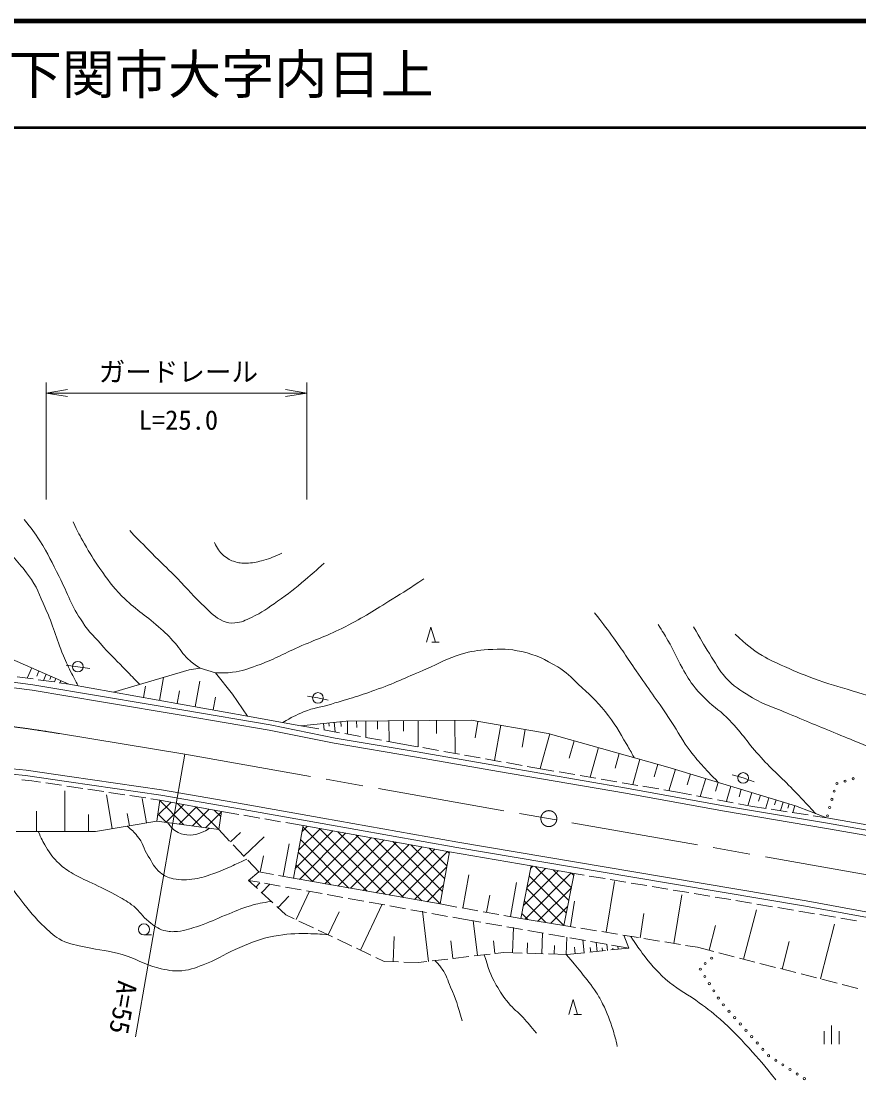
# Model space of a CAD drawing. Units: millimetres, scale not verified. Extents: x 40000 to 680000, y 20000 to 380000.
# Drawn here: x 406198 to 485068, y 280370 to 380000 of the extents above; entities that cross this region are included whole.
import ezdxf
from ezdxf.enums import TextEntityAlignment as Align

# ---------------------------------------------------------------- set-up
doc = ezdxf.new("R2010")
doc.units = ezdxf.units.MM
doc.header["$LTSCALE"] = 1000
doc.linetypes.add('CHAIN', pattern=[18.5, 12, -1.5, 3.5, -1.5])
for name, color, linetype, lineweight in [('M-BMK', 2, 'CHAIN', 13), ('M-STR-HTXT', 7, 'Continuous', 13), ('M-TTL', 2, 'Continuous', 140), ('M-TTL-LINE', 7, 'Continuous', 50), ('M-WORK', 1, 'Continuous', 13)]:
    doc.layers.add(name, color=color, linetype=linetype, lineweight=lineweight)
doc.layers.add('M-TTL-TXT', color=7, linetype='Continuous')
doc.styles.add('ＭＳ ゴシック', font='')
doc.styles.get('ＭＳ ゴシック').set_extended_font_data('MS Gothic')

# ---------------------------------------------------------------- blocks, each defined once
blk = doc.blocks.new('open_arrow')
at = {"color": 0, "linetype": 'Continuous', "lineweight": -2}
blk.add_lwpolyline([(7.5, 1.25), (0, 0), (7.5, -1.25)], dxfattribs=at)

msp = doc.modelspace()

# ---------------------------------------------------------------- hatches: boundary and pattern name
at = {"layer": 'M-WORK'}
h = msp.add_hatch(dxfattribs=at)
h.set_pattern_fill('USER', color=256, style=0, pattern_type=2)
h.set_pattern_definition([(45, (424805, 303917), (-707.1, 707.1), []), (135, (424805, 303917), (-707.1, -707.1), [])])
h.paths.add_polyline_path([(424805, 303917), (425065, 305634), (419246, 306696), (418979, 304722)])
h = msp.add_hatch(dxfattribs=at)
h.set_pattern_fill('USER', color=256, style=0, pattern_type=2)
h.set_pattern_definition([(45, (445633, 296918), (-707.107, 707.107), []), (135, (445633, 296918), (-707.107, -707.107), [])])
h.paths.add_polyline_path([(445633, 296918), (446521, 301837), (432739, 304291), (431833, 299336)])
h = msp.add_hatch(dxfattribs=at)
h.set_pattern_fill('USER', color=256, style=0, pattern_type=2)
h.set_pattern_definition([(45, (457284, 294902), (-707.1, 707.1), []), (135, (457284, 294902), (-707.1, -707.1), [])])
h.paths.add_polyline_path([(457284, 294902), (458279, 299786), (454212, 300496), (453252, 295559)])

# ---------------------------------------------------------------- linework, layer by layer
at = {"layer": 'M-BMK'}
for q in [(409795, 312955), (500417, 297086)]:
    msp.add_line((421617, 311003), q, dxfattribs=at)
msp.add_circle((455882, 304951), 750, dxfattribs=at)
msp.add_arc((389989, 194601), 120000, 80.50022, 95.32734, dxfattribs=at)
at = {"layer": 'M-STR-HTXT'}
for p, q in [((408559, 335000), (408559, 346000)), ((433102, 335000), (433102, 346000)), ((408559, 345000), (433102, 345000)), ((421617, 311003), (416978, 284404))]:
    msp.add_line(p, q, dxfattribs=at)
at = {"layer": 'M-TTL'}
msp.add_line((680000, 380000), (40000, 380000), dxfattribs=at)
at = {"layer": 'M-TTL-LINE'}
msp.add_line((40000, 370000), (680000, 370000), dxfattribs=at)
at = {"layer": 'M-WORK'}
for p, q in [((444360, 321565), (444780, 322965)), ((444780, 322965), (445200, 321565)), ((445550, 321565), (444850, 321565)), ((405325, 319964), (410680, 317619)), ((407193, 319146), (406766, 318171)), ((407875, 318847), (407662, 318360)), ((410437, 319394), (411538, 319252)), ((411538, 319252), (412675, 319092)), ((422015, 318945), (414902, 316840)), ((423054, 319105), (422015, 318945)), ((424493, 318678), (423054, 319105)), ((402063, 318220), (407302, 317545)), ((407315, 318094), (405830, 318303)), ((409295, 317814), (407810, 318024)), ((408557, 318548), (408298, 317955)), ((409015, 318348), (408886, 318051)), ((409473, 318147), (409326, 317810)), ((409931, 317947), (409858, 317778)), ((419209, 316075), (419591, 318227)), ((422580, 315477), (423008, 317885)), ((426091, 316680), (424493, 318678)), ((402008, 317723), (407229, 317050)), ((407229, 317050), (413951, 315915)), ((407302, 317545), (414034, 316408)), ((410680, 317619), (409791, 317745)), ((410680, 317619), (414902, 316840)), ((414902, 316840), (427503, 314602)), ((417702, 316343), (417893, 317419)), ((420895, 315776), (421108, 316980)), ((413951, 315915), (421445, 314672)), ((414034, 316408), (421528, 315165)), ((424266, 315177), (424480, 316381)), ((427503, 314602), (426091, 316680)), ((433146, 316486), (434141, 316306)), ((434141, 316306), (435100, 316107)), ((421528, 315165), (429645, 313780)), ((421445, 314672), (429553, 313288)), ((427503, 314602), (432538, 313696)), ((432538, 313696), (436807, 314136)), ((434665, 313915), (434728, 313302)), ((435162, 313967), (435194, 313660)), ((435660, 314018), (435752, 313117)), ((436290, 314083), (436336, 313633)), ((436807, 314136), (448556, 314216)), ((436921, 314137), (436929, 312905)), ((437783, 314143), (437787, 313527)), ((438645, 314149), (438656, 312594)), ((439733, 314156), (439738, 313379)), ((440821, 314163), (440834, 312202)), ((442194, 314173), (442200, 313192)), ((443566, 314182), (443583, 311710)), ((445297, 314194), (445305, 312958)), ((447027, 314206), (447048, 311090)), ((448556, 314216), (455829, 312964)), ((449199, 314105), (448935, 312570)), ((429553, 313288), (435681, 312045)), ((429645, 313780), (435772, 312536)), ((432538, 313696), (434210, 313395)), ((434702, 313307), (436178, 313041)), ((436670, 312952), (438147, 312686)), ((451349, 313735), (450778, 310423)), ((453667, 313336), (453382, 311680)), ((455982, 312921), (455069, 309659)), ((455829, 312964), (467098, 309807)), ((435681, 312045), (443414, 310729)), ((435772, 312536), (443498, 311222)), ((438639, 312597), (440115, 312331)), ((440607, 312243), (442279, 311941)), ((442279, 311941), (443518, 311720)), ((458265, 312281), (457809, 310651)), ((443498, 311222), (451224, 309890)), ((444010, 311632), (445487, 311368)), ((445979, 311280), (447455, 311016)), ((447948, 310928), (449424, 310664)), ((460548, 311642), (459766, 308849)), ((462503, 311094), (462112, 309698)), ((400972, 310051), (406673, 309500)), ((443414, 310729), (451139, 309397)), ((449916, 310576), (451393, 310312)), ((451224, 309890), (463177, 307830)), ((451885, 310224), (453362, 309960)), ((453854, 309872), (455093, 309650)), ((464458, 310546), (463789, 308156)), ((466131, 310078), (465796, 308883)), ((400930, 309552), (406613, 309003)), ((406613, 309003), (410686, 308419)), ((406673, 309500), (410758, 308914)), ((410758, 308914), (419425, 307653)), ((451139, 309397), (463090, 307338)), ((455093, 309650), (456366, 309432)), ((456858, 309348), (458337, 309094)), ((458830, 309010), (460308, 308756)), ((467098, 309807), (479100, 306162)), ((467800, 309594), (467181, 307557)), ((469226, 309161), (468916, 308142)), ((473136, 309075), (474178, 308779)), ((406263, 308600), (407204, 308508)), ((407204, 308508), (408033, 308383)), ((408528, 308309), (410011, 308086)), ((410505, 308011), (411989, 307788)), ((410686, 308419), (419346, 307159)), ((460801, 308672), (462279, 308418)), ((462772, 308334), (464250, 308080)), ((464743, 307995), (466222, 307742)), ((470652, 308727), (470137, 307034)), ((471837, 308367), (471580, 307521)), ((473023, 308007), (472598, 306607)), ((474178, 308779), (475220, 308412)), ((410299, 303748), (410299, 307562)), ((412483, 307714), (413966, 307491)), ((414774, 304013), (414240, 307181)), ((414461, 307416), (415944, 307193)), ((416439, 307119), (417922, 306895)), ((419346, 307159), (426230, 305970)), ((419425, 307653), (426316, 306463)), ((463090, 307338), (472241, 305672)), ((463177, 307830), (472328, 306165)), ((466715, 307657), (467987, 307439)), ((467987, 307439), (469306, 307190)), ((469797, 307098), (471271, 306820)), ((474003, 307709), (473791, 307009)), ((474984, 307412), (474632, 306254)), ((475794, 307165), (475619, 306586)), ((476605, 306919), (476314, 305962)), ((417993, 304556), (417605, 306855)), ((418416, 306821), (419246, 306696)), ((418979, 304722), (419246, 306696)), ((419246, 306696), (425065, 305634)), ((426230, 305970), (434523, 304497)), ((426316, 306463), (434610, 304989)), ((471763, 306727), (473237, 306449)), ((472328, 306165), (482105, 304513)), ((473728, 306356), (475047, 306107)), ((475047, 306107), (476333, 305909)), ((477275, 306716), (477130, 306237)), ((477946, 306512), (477705, 305720)), ((478500, 306344), (478380, 305948)), ((479054, 306175), (478855, 305521)), ((479100, 306162), (482066, 305025)), ((407629, 303748), (407629, 305655)), ((412548, 303748), (412548, 305354)), ((416384, 304284), (416190, 305434)), ((425065, 305634), (424805, 303917)), ((425065, 305634), (426686, 305350)), ((427178, 305264), (428656, 305006)), ((429148, 304919), (430626, 304661)), ((434610, 304989), (447300, 302742)), ((472241, 305672), (482020, 304020)), ((476827, 305833), (478309, 305604)), ((478803, 305528), (480286, 305299)), ((480780, 305223), (482066, 305025)), ((482066, 305025), (489099, 303782)), ((413199, 303748), (418979, 304722)), ((424805, 303917), (418979, 304722)), ((424805, 303917), (425822, 302843)), ((431118, 304575), (432739, 304291)), ((432739, 304291), (431833, 299336)), ((446521, 301837), (432739, 304291)), ((434523, 304497), (447215, 302249)), ((482020, 304020), (491289, 302396)), ((482105, 304513), (491376, 302888)), ((405713, 303748), (413199, 303748)), ((425909, 302752), (426862, 303655)), ((427174, 301418), (429079, 303224)), ((426166, 302481), (427198, 301392)), ((430851, 299522), (431428, 302573)), ((447215, 302249), (463787, 299452)), ((447300, 302742), (463871, 299945)), ((427542, 301029), (428560, 299956)), ((428715, 299926), (429004, 301452)), ((445633, 296918), (446521, 301837)), ((446521, 301837), (454212, 300496)), ((427602, 299144), (428560, 299956)), ((428560, 299956), (429951, 299692)), ((454212, 300496), (453252, 295559)), ((458279, 299786), (454212, 300496)), ((463871, 299945), (480121, 297201)), ((427602, 299144), (428622, 298959)), ((427602, 299144), (428436, 298374)), ((427733, 299023), (427811, 299107)), ((428296, 298504), (428666, 298905)), ((430442, 299599), (431833, 299336)), ((431833, 299336), (445633, 296918)), ((447785, 296534), (448345, 299676)), ((452268, 295735), (452839, 298937)), ((457284, 294902), (458279, 299786)), ((458279, 299786), (459196, 299633)), ((459690, 299550), (461169, 299303)), ((461267, 294251), (462050, 299037)), ((461662, 299220), (463142, 298973)), ((463635, 298891), (465114, 298643)), ((463787, 299452), (480035, 296708)), ((428803, 298035), (429906, 297017)), ((428858, 297984), (429600, 298788)), ((429114, 298870), (430590, 298603)), ((431082, 298514), (432558, 298247)), ((432086, 295444), (433355, 298119)), ((433050, 298158), (434526, 297891)), ((465607, 298561), (467087, 298314)), ((467580, 298231), (469060, 297984)), ((469553, 297902), (471032, 297654)), ((430381, 296579), (431385, 297666)), ((435019, 297802), (436495, 297536)), ((436987, 297447), (438463, 297180)), ((438147, 292571), (440199, 296900)), ((438955, 297091), (440431, 296824)), ((445633, 296918), (447228, 296633)), ((450026, 296134), (450312, 297735)), ((457917, 294798), (458308, 297192)), ((467663, 293205), (468410, 297773)), ((471525, 297572), (473005, 297325)), ((473498, 297242), (474977, 296995)), ((475471, 296913), (476950, 296665)), ((480121, 297201), (517525, 290350)), ((430273, 296678), (431107, 295908)), ((431107, 295908), (431902, 295531)), ((435116, 294007), (436143, 296172)), ((440923, 296735), (442399, 296468)), ((442891, 296379), (444367, 296112)), ((444535, 291520), (443976, 296227)), ((444859, 296023), (446335, 295756)), ((447720, 296546), (449197, 296282)), ((449689, 296194), (451166, 295931)), ((464465, 293728), (464839, 296012)), ((474222, 291725), (475420, 296381)), ((477443, 296583), (478923, 296336)), ((479416, 296253), (480895, 296006)), ((480035, 296708), (517436, 289858)), ((481389, 295923), (482868, 295676)), ((432354, 295317), (433709, 294675)), ((446827, 295667), (447847, 295482)), ((447847, 295482), (449470, 295199)), ((449160, 292070), (448767, 295373)), ((449962, 295113), (451440, 294855)), ((451658, 295843), (453252, 295559)), ((453252, 295559), (457284, 294902)), ((481453, 289865), (482782, 295030)), ((483361, 295594), (484841, 295346)), ((417763, 294000), (418463, 294000)), ((434161, 294460), (435517, 293818)), ((451932, 294769), (453410, 294511)), ((452454, 292336), (452539, 294701)), ((453903, 294425), (455380, 294167)), ((455218, 292237), (455289, 294211)), ((455873, 294081), (457350, 293822)), ((458399, 294720), (457284, 294902)), ((460373, 294397), (458892, 294639)), ((462347, 294074), (460866, 294316)), ((464320, 293751), (462840, 293993)), ((463406, 292765), (462953, 293975)), ((470963, 292563), (471562, 294891)), ((435968, 293604), (437324, 292961)), ((441225, 291485), (441304, 293853)), ((446847, 291795), (446651, 293447)), ((450804, 292265), (450665, 293440)), ((453836, 292286), (453872, 293274)), ((456372, 292195), (456402, 293019)), ((457526, 292153), (457585, 293802)), ((457843, 293736), (459321, 293478)), ((459217, 292326), (459091, 293534)), ((459813, 293392), (461291, 293134)), ((460422, 292452), (460332, 293313)), ((461416, 292556), (461356, 293130)), ((461783, 293048), (463406, 292765)), ((462411, 292661), (462381, 292947)), ((466294, 293429), (464814, 293671)), ((468268, 293106), (466788, 293348)), ((469876, 292843), (468761, 293025)), ((477838, 290795), (478502, 293377)), ((437776, 292747), (439131, 292104)), ((446866, 291797), (448356, 291974)), ((448852, 292033), (450342, 292210)), ((450838, 292269), (451647, 292365)), ((451647, 292365), (453355, 292304)), ((453855, 292286), (455354, 292232)), ((455853, 292214), (457561, 292152)), ((457561, 292152), (459240, 292328)), ((458372, 292237), (458308, 292841)), ((459737, 292380), (461229, 292537)), ((459820, 292389), (459774, 292819)), ((460919, 292504), (460889, 292791)), ((461727, 292589), (463406, 292765)), ((461914, 292608), (461899, 292752)), ((471400, 292451), (469876, 292843)), ((473337, 291953), (471884, 292326)), ((439583, 291890), (440378, 291513)), ((440378, 291513), (441727, 291468)), ((442226, 291451), (443575, 291406)), ((443575, 291406), (444384, 291502)), ((444880, 291561), (446370, 291738)), ((475274, 291454), (473821, 291828)), ((477211, 290956), (475758, 291330)), ((479148, 290458), (477695, 290832)), ((481085, 289960), (479632, 290334)), ((483022, 289462), (481569, 289835)), ((484959, 288963), (483506, 289337)), ((457752, 286524), (458172, 287924)), ((458172, 287924), (458592, 286524)), ((458942, 286524), (458242, 286524)), ((481808, 283737), (481808, 284962)), ((482508, 283737), (482508, 285487)), ((483208, 283737), (483208, 284962))]:
    msp.add_line(p, q, dxfattribs=at)
for centre, radius in [((411538, 319252), 500), ((434141, 316306), 500), ((474178, 308779), 500), ((483004, 308254), 100), ((483771, 308481), 100), ((484538, 308708), 100), ((482533, 306763), 100), ((482741, 307536), 100), ((482325, 305991), 100), ((482118, 305218), 100), ((417763, 294525), 525), ((471216, 291818), 100), ((470596, 291311), 100), ((470147, 290777), 100), ((470571, 290099), 100), ((470995, 289420), 100), ((471419, 288742), 100), ((471843, 288063), 100), ((472315, 287421), 100), ((472847, 286823), 100), ((473378, 286225), 100), ((473909, 285627), 100), ((474441, 285030), 100), ((474972, 284432), 100), ((475504, 283834), 100), ((476035, 283236), 100), ((476571, 282643), 100), ((477245, 282211), 100), ((477918, 281780), 100), ((478592, 281348), 100), ((479266, 280917), 100), ((479940, 280485), 100)]:
    msp.add_circle(centre, radius, dxfattribs=at)
for points, knots in [([(406486, 333088), (407218, 332189), (407426, 331898), (407964, 331090), (408788, 329851), (409071, 329050), (409762, 327733), (410635, 326070), (410905, 325010), (411960, 323457), (412639, 322458), (413156, 322002), (413958, 321099), (414750, 320208), (415250, 319761), (416076, 318901), (416577, 318380), (416734, 318217), (417358, 317567)], [0, 0, 0, 0, 1, 1, 1, 2, 2, 2, 3, 3, 3, 4, 4, 4, 5, 5, 5, 6, 6, 6, 6]), ([(411081, 332869), (411561, 331882), (411702, 331603), (412147, 330818), (412675, 329886), (412998, 329378), (413612, 328500), (414359, 327432), (414769, 326811), (415690, 325889), (416927, 324650), (417828, 324186), (419127, 323012), (419765, 322435), (420130, 322114), (420698, 321467), (421201, 320894), (421359, 320459), (421924, 319948), (422333, 319579), (422514, 319444), (423054, 319105)], [0, 0, 0, 0, 1, 1, 1, 2, 2, 2, 3, 3, 3, 4, 4, 4, 5, 5, 5, 6, 6, 6, 7, 7, 7, 7]), ([(400821, 332393), (402285, 331831), (402844, 331585), (403978, 330795), (405309, 329867), (405913, 329129), (406895, 327838), (407702, 326776), (407893, 326010), (408454, 324801), (409247, 323089), (409439, 322024), (410172, 320285), (410460, 319603), (410632, 319225), (410971, 318567), (411198, 318127), (411276, 317980), (411575, 317454)], [0, 0, 0, 0, 1, 1, 1, 2, 2, 2, 3, 3, 3, 4, 4, 4, 5, 5, 5, 6, 6, 6, 6]), ([(416415, 332052), (417580, 330857), (417878, 330550), (418830, 329601), (419636, 328798), (420106, 328366), (420908, 327559), (421932, 326529), (422410, 325855), (423484, 324877), (424112, 324304), (424429, 323890), (425206, 323545), (425611, 323365), (425884, 323329), (426325, 323367), (426959, 323421), (427290, 323622), (427870, 323882), (428905, 324345), (429406, 324766), (430339, 325410), (431401, 326142), (431962, 326604), (432950, 327434), (433661, 328032), (433897, 328238), (434735, 329006)], [0, 0, 0, 0, 1, 1, 1, 2, 2, 2, 3, 3, 3, 4, 4, 4, 5, 5, 5, 6, 6, 6, 7, 7, 7, 8, 8, 8, 9, 9, 9, 9]), ([(424398, 330924), (424688, 330365), (424811, 330095), (425251, 329725), (425632, 329404), (425892, 329256), (426370, 329113), (426830, 328974), (427115, 328987), (427595, 329006), (428166, 329029), (428482, 329125), (429034, 329272), (429725, 329457), (429974, 329585), (430739, 329938)], [0, 0, 0, 0, 1, 1, 1, 2, 2, 2, 3, 3, 3, 4, 4, 4, 5, 5, 5, 5]), ([(424493, 318678), (425223, 318642), (425480, 318651), (426107, 318723), (427030, 318829), (427520, 319058), (428398, 319362), (429978, 319909), (430782, 320422), (432314, 321094), (434029, 321846), (435043, 322156), (436710, 323012), (438489, 323926), (439433, 324540), (441132, 325596), (442309, 326327), (442693, 326572), (444116, 327514)], [0, 0, 0, 0, 1, 1, 1, 2, 2, 2, 3, 3, 3, 4, 4, 4, 5, 5, 5, 6, 6, 6, 6]), ([(460192, 324314), (460975, 323314), (461179, 323041), (461790, 322209), (462734, 320926), (463201, 320162), (464108, 318853), (465292, 317144), (465985, 316208), (467145, 314484), (467897, 313365), (468212, 312666), (469010, 311580), (469999, 310232), (470451, 309798), (471837, 308367)], [0, 0, 0, 0, 1, 1, 1, 2, 2, 2, 3, 3, 3, 4, 4, 4, 5, 5, 5, 5]), ([(480989, 305438), (479974, 306535), (479705, 306820), (478867, 307690), (477713, 308888), (476982, 309477), (475856, 310701), (474642, 312021), (474140, 312920), (472899, 314217), (472104, 315048), (471517, 315364), (470688, 316162), (470264, 316570), (470017, 316794), (469649, 317254), (469109, 317931), (468886, 318371), (468450, 319119), (467872, 320113), (467676, 320740), (467092, 321730), (466742, 322321), (466621, 322523), (466159, 323222)], [0, 0, 0, 0, 1, 1, 1, 2, 2, 2, 3, 3, 3, 4, 4, 4, 5, 5, 5, 6, 6, 6, 7, 7, 7, 8, 8, 8, 8]), ([(469516, 323009), (470203, 321785), (470391, 321445), (471008, 320478), (471584, 319575), (471832, 319004), (472553, 318213), (473298, 317397), (473847, 317057), (474791, 316482), (476270, 315579), (477250, 315357), (478840, 314670), (480733, 313852), (481813, 313441), (483715, 312645), (485268, 311996), (486151, 311661), (487685, 310967), (490199, 309829), (491553, 309076), (494025, 307850), (496131, 306806), (497329, 306258), (499407, 305159), (500770, 304439), (501610, 304155), (502870, 303268), (503408, 302889), (503684, 302639), (504176, 302202), (504516, 301900), (504629, 301795), (505028, 301407)], [0, 0, 0, 0, 1, 1, 1, 2, 2, 2, 3, 3, 3, 4, 4, 4, 5, 5, 5, 6, 6, 6, 7, 7, 7, 8, 8, 8, 9, 9, 9, 10, 10, 10, 11, 11, 11, 11]), ([(473419, 322299), (474532, 321310), (474888, 320951), (475976, 320301), (476756, 319836), (477226, 319632), (478054, 319262), (479283, 318714), (479986, 318439), (481251, 317983), (482682, 317468), (483516, 317277), (484968, 316825), (486419, 316372), (486872, 316231), (488684, 315666)], [0, 0, 0, 0, 1, 1, 1, 2, 2, 2, 3, 3, 3, 4, 4, 4, 5, 5, 5, 5]), ([(430847, 314001), (431708, 314511), (432002, 314668), (432788, 314993), (433778, 315402), (434400, 315431), (435426, 315739), (437153, 316257), (438128, 316530), (439822, 317151), (441622, 317811), (442583, 318300), (444350, 319042), (445632, 319581), (446292, 320044), (447627, 320428), (448591, 320705), (449157, 320794), (450158, 320854), (451396, 320928), (452119, 320942), (453328, 320667), (454729, 320350), (455470, 319951), (456712, 319229), (457568, 318731), (457926, 318272), (458657, 317604), (459699, 316650), (460290, 316111), (461187, 315020), (462104, 313905), (462481, 313174), (463212, 311929), (463492, 311453), (463589, 311294), (463911, 310700)], [0, 0, 0, 0, 1, 1, 1, 2, 2, 2, 3, 3, 3, 4, 4, 4, 5, 5, 5, 6, 6, 6, 7, 7, 7, 8, 8, 8, 9, 9, 9, 10, 10, 10, 11, 11, 11, 12, 12, 12, 12]), ([(416168, 304248), (416636, 303874), (416794, 303714), (417132, 303313), (417673, 302673), (417713, 302138), (418162, 301431), (418567, 300794), (418707, 300336), (419299, 299868), (419708, 299544), (419995, 299398), (420507, 299300), (421290, 299148), (421761, 299157), (422549, 299282), (423233, 299390), (423602, 299530), (424254, 299761), (425011, 300030), (425420, 300219), (426155, 300543), (426661, 300766), (426827, 300841), (427443, 301134)], [0, 0, 0, 0, 1, 1, 1, 2, 2, 2, 3, 3, 3, 4, 4, 4, 5, 5, 5, 6, 6, 6, 7, 7, 7, 8, 8, 8, 8]), ([(419978, 304584), (420333, 304129), (420502, 303881), (420986, 303651), (421391, 303459), (421658, 303415), (422105, 303402), (422539, 303389), (422787, 303487), (423189, 303651), (423488, 303773), (423606, 303837), (423919, 304039)], [0, 0, 0, 0, 1, 1, 1, 2, 2, 2, 3, 3, 3, 4, 4, 4, 4]), ([(407810, 303748), (408103, 303054), (408210, 302827), (408544, 302280), (408947, 301619), (409193, 301241), (409763, 300717), (410235, 300283), (410544, 300085), (411095, 299758), (411866, 299299), (412353, 299145), (413155, 298745), (413997, 298326), (414487, 298126), (415304, 297662), (415907, 297320), (416251, 297130), (416796, 296703), (417418, 296216), (417596, 295752), (418217, 295264), (418723, 294867), (419020, 294609), (419638, 294429), (420119, 294290), (420418, 294294), (420917, 294341), (421744, 294418), (422186, 294620), (422977, 294873), (423967, 295191), (424477, 295490), (425446, 295868), (426358, 296224), (426847, 296494), (427790, 296756), (428541, 296965), (428826, 297021), (429743, 297168)], [0, 0, 0, 0, 1, 1, 1, 2, 2, 2, 3, 3, 3, 4, 4, 4, 5, 5, 5, 6, 6, 6, 7, 7, 7, 8, 8, 8, 9, 9, 9, 10, 10, 10, 11, 11, 11, 12, 12, 12, 13, 13, 13, 13]), ([(403121, 301828), (403407, 301349), (403491, 301223), (403733, 300839), (404624, 299425), (405125, 298628), (406160, 297316), (406995, 296258), (407454, 295647), (408434, 294723), (409002, 294186), (409314, 293844), (410014, 293497), (410841, 293088), (411392, 293077), (412288, 292858), (413608, 292535), (414391, 292537), (415698, 292165), (417054, 291779), (417709, 291230), (419081, 290904), (419938, 290701), (420442, 290558), (421319, 290638), (422270, 290724), (422772, 290989), (423663, 291330), (424924, 291813), (425532, 292310), (426780, 292822), (427998, 293322), (428682, 293653), (429977, 293888), (431220, 294113), (431938, 294152), (433201, 294128), (433950, 294113), (434224, 294103), (435116, 294007)], [0, 0, 0, 0, 1, 1, 1, 2, 2, 2, 3, 3, 3, 4, 4, 4, 5, 5, 5, 6, 6, 6, 7, 7, 7, 8, 8, 8, 9, 9, 9, 10, 10, 10, 11, 11, 11, 12, 12, 12, 13, 13, 13, 13]), ([(463605, 293868), (464081, 293115), (464238, 292899), (464682, 292305), (465449, 291278), (465917, 290717), (466866, 289854), (467873, 288940), (468621, 288662), (469717, 287856), (470631, 287184), (471156, 286820), (472008, 286071), (473124, 285090), (473690, 284472), (474699, 283381), (475746, 282248), (476078, 281832), (477256, 280370)], [0, 0, 0, 0, 1, 1, 1, 2, 2, 2, 3, 3, 3, 4, 4, 4, 5, 5, 5, 6, 6, 6, 6]), ([(454708, 284763), (454130, 285474), (453967, 285675), (453456, 286228), (452937, 286790), (452552, 287018), (452071, 287613), (451571, 288230), (451321, 288603), (450925, 289291), (450327, 290331), (450217, 290810), (449793, 292145)], [0, 0, 0, 0, 1, 1, 1, 2, 2, 2, 3, 3, 3, 4, 4, 4, 4]), ([(457526, 292153), (458207, 291367), (458390, 291153), (458917, 290490), (459501, 289758), (459832, 289349), (460356, 288572), (460616, 288186), (460732, 287949), (460942, 287533), (461415, 286594), (461623, 286035), (461928, 285029), (462105, 284442), (462166, 284231), (462327, 283510)], [0, 0, 0, 0, 1, 1, 1, 2, 2, 2, 3, 3, 3, 4, 4, 4, 5, 5, 5, 5]), ([(445157, 291594), (445492, 291254), (445596, 291120), (445837, 290783), (446259, 290193), (446346, 289771), (446636, 289105), (447159, 287904), (447268, 287445), (447728, 285935)], [0, 0, 0, 0, 1, 1, 1, 2, 2, 2, 3, 3, 3, 3])]:
    msp.add_open_spline(points, degree=3, knots=knots, dxfattribs=at)

# ---------------------------------------------------------------- block references
at = {"layer": 'M-STR-HTXT', "xscale": 267, "yscale": 267}
msp.add_blockref('open_arrow', (408559, 345000), dxfattribs=at)
at = {"layer": 'M-STR-HTXT', "xscale": 267, "yscale": 267, "rotation": 180}
msp.add_blockref('open_arrow', (433102, 345000), dxfattribs=at)

# ---------------------------------------------------------------- texts
at = {"layer": 'M-STR-HTXT', "style": 'ＭＳ ゴシック'}
msp.add_text('ガードレール', height=1833, dxfattribs=at).set_placement((421000, 347000), align=Align.MIDDLE_CENTER)
msp.add_text('L=25.0', height=1833, dxfattribs=at).set_placement((421000, 341000), align=Align.BOTTOM_CENTER)
msp.add_text('A=55', height=1833, rotation=260.105, dxfattribs=at).set_placement((415812, 287167), align=Align.MIDDLE_CENTER)
at = {"layer": 'M-TTL-TXT', "style": 'ＭＳ ゴシック'}
msp.add_text('下関市大字内日上', height=3666, dxfattribs=at).set_placement((405024, 375000), align=Align.MIDDLE_LEFT)

doc.saveas('drawing.dxf')
